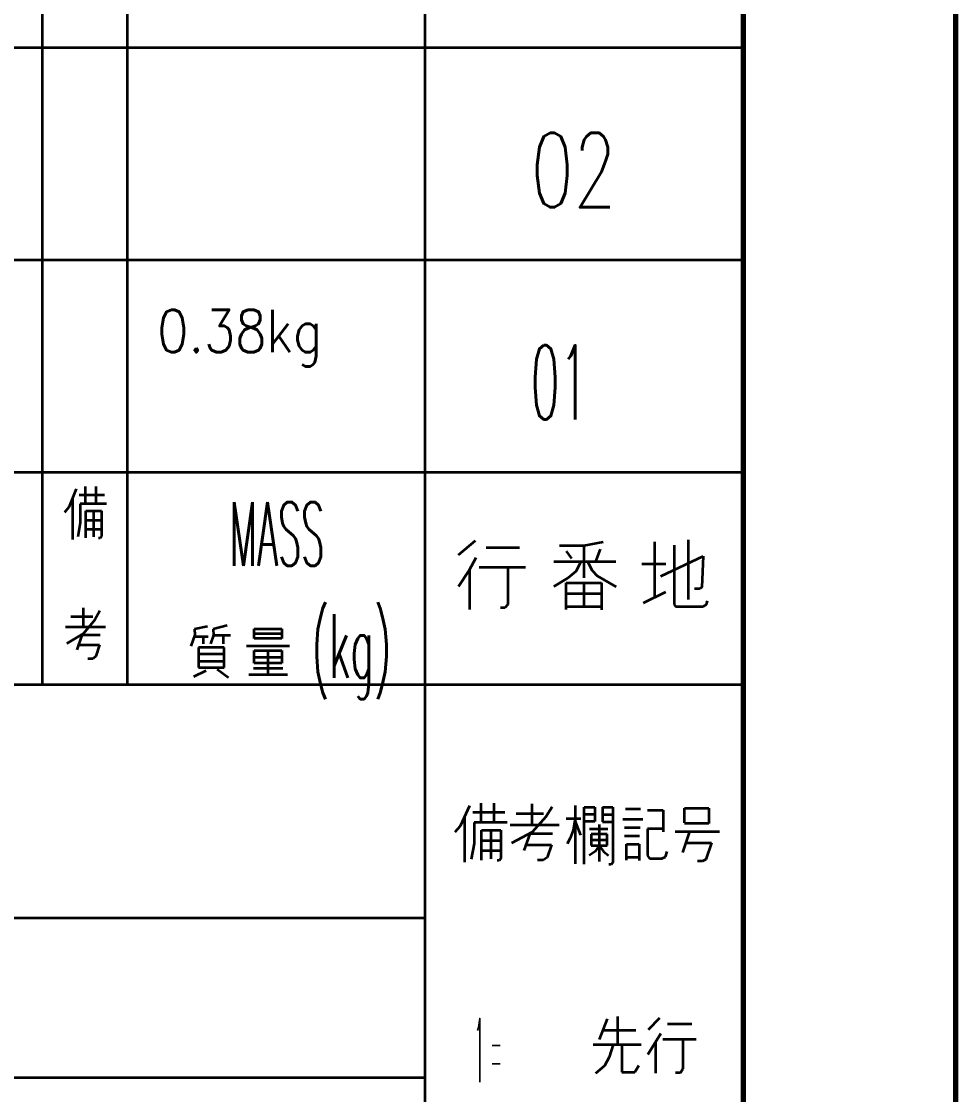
# Model space of a CAD drawing. Header units: millimetres. Extents: x 1333 to 104182, y -63725 to -5704.
# Drawn here: x 47495.2 to 47539.2, y -63580.5 to -63529.9 of the extents above; entities that cross this region are included whole.
import ezdxf
from ezdxf.enums import TextEntityAlignment as Align

# ---------------------------------------------------------------- set-up
doc = ezdxf.new("R2010")
doc.units = ezdxf.units.MM
doc.header["$LTSCALE"] = 0.5
doc.layers.add('11', color=3, linetype='Continuous')
doc.styles.get("Standard").update_dxf_attribs({"font": 'simplex.shx'})

msp = doc.modelspace()

# ---------------------------------------------------------------- linework, layer by layer
at = {"color": 7, "lineweight": 70}
for p, q in [((47539.214, -63131.16), (47539.214, -63725.16)), ((47529.214, -63141.16), (47529.214, -63715.16))]:
    msp.add_line(p, q, dxfattribs=at)
at = {"color": 7, "lineweight": 35, "ltscale": 0.25}
for p, q in [((47496.214, -63531.16), (47496.214, -63521.16)), ((47496.214, -63531.16), (47496.214, -63521.16)), ((47500.214, -63531.16), (47500.214, -63521.16)), ((47500.214, -63531.16), (47500.214, -63521.16)), ((47514.214, -63521.16), (47514.214, -63531.16)), ((47514.214, -63521.16), (47514.214, -63531.16)), ((47529.214, -63531.16), (47529.214, -63521.16)), ((47529.214, -63531.16), (47529.214, -63521.16)), ((47496.214, -63541.16), (47496.214, -63531.16)), ((47496.214, -63541.16), (47496.214, -63531.16)), ((47500.214, -63541.16), (47500.214, -63531.16)), ((47500.214, -63541.16), (47500.214, -63531.16)), ((47514.214, -63531.16), (47514.214, -63541.16)), ((47514.214, -63531.16), (47514.214, -63541.16)), ((47529.214, -63541.16), (47529.214, -63531.16)), ((47529.214, -63541.16), (47529.214, -63531.16)), ((47496.214, -63551.16), (47496.214, -63541.16)), ((47496.214, -63551.16), (47496.214, -63541.16)), ((47500.214, -63551.16), (47500.214, -63541.16)), ((47500.214, -63551.16), (47500.214, -63541.16)), ((47514.214, -63541.16), (47514.214, -63551.16)), ((47514.214, -63541.16), (47514.214, -63551.16)), ((47529.214, -63551.16), (47529.214, -63541.16)), ((47529.214, -63551.16), (47529.214, -63541.16)), ((47496.214, -63561.16), (47496.214, -63551.16)), ((47496.214, -63561.16), (47496.214, -63551.16)), ((47496.214, -63561.16), (47496.214, -63551.16)), ((47500.214, -63561.16), (47500.214, -63551.16)), ((47500.214, -63561.16), (47500.214, -63551.16)), ((47500.214, -63561.16), (47500.214, -63551.16)), ((47514.214, -63551.16), (47514.214, -63561.16)), ((47514.214, -63551.16), (47514.214, -63561.16)), ((47514.214, -63551.16), (47514.214, -63561.16)), ((47529.214, -63561.16), (47529.214, -63551.16)), ((47529.214, -63561.16), (47529.214, -63551.16)), ((47529.214, -63561.16), (47529.214, -63551.16))]:
    msp.add_line(p, q, dxfattribs=at)
at = {"color": 7, "lineweight": 35}
for p, q in [((47529.214, -63531.16), (47389.214, -63531.16)), ((47529.214, -63531.16), (47389.214, -63531.16)), ((47529.214, -63541.16), (47389.214, -63541.16)), ((47529.214, -63541.16), (47389.214, -63541.16)), ((47529.214, -63551.16), (47389.214, -63551.16)), ((47529.214, -63551.16), (47389.214, -63551.16)), ((47529.214, -63551.16), (47389.214, -63551.16)), ((47529.214, -63551.16), (47389.214, -63551.16)), ((47529.214, -63551.16), (47389.214, -63551.16)), ((47529.214, -63561.16), (47389.214, -63561.16)), ((47529.214, -63561.16), (47389.214, -63561.16)), ((47529.214, -63561.16), (47389.214, -63561.16)), ((47529.214, -63561.16), (47389.214, -63561.16)), ((47529.214, -63561.16), (47389.214, -63561.16)), ((47529.214, -63561.16), (47389.214, -63561.16)), ((47529.214, -63561.16), (47389.214, -63561.16)), ((47514.214, -63561.16), (47514.214, -63715.16)), ((47514.214, -63561.16), (47514.214, -63715.16)), ((47529.214, -63561.16), (47529.214, -63715.16)), ((47529.214, -63561.16), (47529.214, -63715.16)), ((47514.214, -63572.16), (47389.214, -63572.16)), ((47514.214, -63572.16), (47389.214, -63572.16)), ((47429.214, -63579.66), (47514.214, -63579.66)), ((47429.214, -63579.66), (47514.214, -63579.66))]:
    msp.add_line(p, q, dxfattribs=at)
at = {"color": 7, "lineweight": 35, "ltscale": 0.023412}
msp.add_line((47497.807, -63551.927), (47497.458, -63552.796), dxfattribs=at)
msp.add_line((47497.807, -63551.927), (47497.458, -63552.796), dxfattribs=at)
msp.add_line((47497.807, -63551.927), (47497.458, -63552.796), dxfattribs=at)
at = {"color": 7, "lineweight": 35, "ltscale": 0.020334}
for p, q in [((47498.247, -63552.639), (47498.247, -63551.825)), ((47498.247, -63552.639), (47498.247, -63551.825)), ((47498.247, -63552.639), (47498.247, -63551.825)), ((47498.731, -63551.825), (47498.731, -63552.639)), ((47498.731, -63551.825), (47498.731, -63552.639)), ((47498.731, -63551.825), (47498.731, -63552.639))]:
    msp.add_line(p, q, dxfattribs=at)
at = {"color": 7, "lineweight": 35, "ltscale": 0.048672}
msp.add_line((47497.628, -63552.374), (47497.628, -63554.321), dxfattribs=at)
msp.add_line((47497.628, -63552.374), (47497.628, -63554.321), dxfattribs=at)
msp.add_line((47497.628, -63552.374), (47497.628, -63554.321), dxfattribs=at)
at = {"color": 7, "lineweight": 35, "ltscale": 0.029871}
msp.add_line((47497.943, -63552.204), (47499.137, -63552.204), dxfattribs=at)
msp.add_line((47497.943, -63552.204), (47499.137, -63552.204), dxfattribs=at)
msp.add_line((47497.943, -63552.204), (47499.137, -63552.204), dxfattribs=at)
at = {"color": 7, "lineweight": 35, "ltscale": 0.008043}
msp.add_line((47497.458, -63552.796), (47497.255, -63553.045), dxfattribs=at)
msp.add_line((47497.458, -63552.796), (47497.255, -63553.045), dxfattribs=at)
msp.add_line((47497.458, -63552.796), (47497.255, -63553.045), dxfattribs=at)
at = {"color": 7, "lineweight": 35, "ltscale": 0.022183}
msp.add_line((47497.987, -63552.639), (47497.987, -63553.526), dxfattribs=at)
msp.add_line((47497.987, -63552.639), (47497.987, -63553.526), dxfattribs=at)
msp.add_line((47497.987, -63552.639), (47497.987, -63553.526), dxfattribs=at)
at = {"color": 7, "lineweight": 35, "ltscale": 0.030994}
msp.add_line((47499.227, -63552.639), (47497.987, -63552.639), dxfattribs=at)
msp.add_line((47499.227, -63552.639), (47497.987, -63552.639), dxfattribs=at)
msp.add_line((47499.227, -63552.639), (47497.987, -63552.639), dxfattribs=at)
at = {"color": 7, "lineweight": 35, "ltscale": 0.031656}
msp.add_line((47498.258, -63554.238), (47498.258, -63552.971), dxfattribs=at)
msp.add_line((47498.258, -63554.238), (47498.258, -63552.971), dxfattribs=at)
msp.add_line((47498.258, -63554.238), (47498.258, -63552.971), dxfattribs=at)
at = {"color": 7, "lineweight": 35, "ltscale": 0.018323}
for p, q in [((47498.258, -63552.971), (47498.991, -63552.971)), ((47498.258, -63552.971), (47498.991, -63552.971)), ((47498.258, -63552.971), (47498.991, -63552.971)), ((47498.258, -63553.404), (47498.991, -63553.404)), ((47498.258, -63553.404), (47498.991, -63553.404)), ((47498.258, -63553.404), (47498.991, -63553.404)), ((47498.258, -63553.824), (47498.991, -63553.824)), ((47498.258, -63553.824), (47498.991, -63553.824)), ((47498.258, -63553.824), (47498.991, -63553.824))]:
    msp.add_line(p, q, dxfattribs=at)
at = {"color": 7, "lineweight": 35, "ltscale": 0.030359}
msp.add_line((47498.617, -63552.971), (47498.617, -63554.186), dxfattribs=at)
msp.add_line((47498.617, -63552.971), (47498.617, -63554.186), dxfattribs=at)
msp.add_line((47498.617, -63552.971), (47498.617, -63554.186), dxfattribs=at)
at = {"color": 7, "lineweight": 35, "ltscale": 0.029807}
msp.add_line((47498.991, -63552.971), (47498.991, -63554.164), dxfattribs=at)
msp.add_line((47498.991, -63552.971), (47498.991, -63554.164), dxfattribs=at)
msp.add_line((47498.991, -63552.971), (47498.991, -63554.164), dxfattribs=at)
at = {"color": 7, "lineweight": 35, "ltscale": 0.016872}
msp.add_line((47497.987, -63553.526), (47497.875, -63554.191), dxfattribs=at)
msp.add_line((47497.987, -63553.526), (47497.875, -63554.191), dxfattribs=at)
msp.add_line((47497.987, -63553.526), (47497.875, -63554.191), dxfattribs=at)
at = {"color": 7, "lineweight": 35, "ltscale": 0.002075}
msp.add_line((47498.933, -63554.245), (47498.85, -63554.245), dxfattribs=at)
msp.add_line((47498.933, -63554.245), (47498.85, -63554.245), dxfattribs=at)
msp.add_line((47498.933, -63554.245), (47498.85, -63554.245), dxfattribs=at)
at = {"color": 7, "lineweight": 35, "ltscale": 0.002491}
msp.add_line((47498.991, -63554.164), (47498.933, -63554.245), dxfattribs=at)
msp.add_line((47498.991, -63554.164), (47498.933, -63554.245), dxfattribs=at)
msp.add_line((47498.991, -63554.164), (47498.933, -63554.245), dxfattribs=at)
at = {"color": 7, "lineweight": 35, "ltscale": 0.02639}
msp.add_line((47516.595, -63554.374), (47515.783, -63555.049), dxfattribs=at)
msp.add_line((47516.595, -63554.374), (47515.783, -63555.049), dxfattribs=at)
msp.add_line((47516.595, -63554.374), (47515.783, -63555.049), dxfattribs=at)
at = {"color": 7, "lineweight": 35, "ltscale": 0.023127}
msp.add_line((47522.622, -63554.438), (47521.714, -63554.617), dxfattribs=at)
msp.add_line((47522.622, -63554.438), (47521.714, -63554.617), dxfattribs=at)
msp.add_line((47522.622, -63554.438), (47521.714, -63554.617), dxfattribs=at)
at = {"color": 7, "lineweight": 35, "ltscale": 0.065408}
msp.add_line((47525.03, -63554.426), (47525.03, -63557.043), dxfattribs=at)
msp.add_line((47525.03, -63554.426), (47525.03, -63557.043), dxfattribs=at)
msp.add_line((47525.03, -63554.426), (47525.03, -63557.043), dxfattribs=at)
at = {"color": 7, "lineweight": 35, "ltscale": 0.070016}
msp.add_line((47526.621, -63554.337), (47526.621, -63557.138), dxfattribs=at)
msp.add_line((47526.621, -63554.337), (47526.621, -63557.138), dxfattribs=at)
msp.add_line((47526.621, -63554.337), (47526.621, -63557.138), dxfattribs=at)
at = {"color": 7, "lineweight": 35, "ltscale": 0.03916}
msp.add_line((47517.11, -63554.694), (47518.676, -63554.694), dxfattribs=at)
msp.add_line((47517.11, -63554.694), (47518.676, -63554.694), dxfattribs=at)
msp.add_line((47517.11, -63554.694), (47518.676, -63554.694), dxfattribs=at)
at = {"color": 7, "lineweight": 35, "ltscale": 0.028625}
for p, q in [((47521.714, -63554.617), (47520.569, -63554.617)), ((47521.714, -63554.617), (47520.569, -63554.617)), ((47521.714, -63554.617), (47520.569, -63554.617)), ((47526.457, -63566.979), (47527.602, -63566.979)), ((47526.457, -63566.979), (47527.602, -63566.979)), ((47527.602, -63567.692), (47526.457, -63567.692)), ((47527.602, -63567.692), (47526.457, -63567.692))]:
    msp.add_line(p, q, dxfattribs=at)
at = {"color": 7, "lineweight": 35, "ltscale": 0.010549}
msp.add_line((47520.883, -63554.866), (47521.127, -63555.211), dxfattribs=at)
msp.add_line((47520.883, -63554.866), (47521.127, -63555.211), dxfattribs=at)
msp.add_line((47520.883, -63554.866), (47521.127, -63555.211), dxfattribs=at)
at = {"color": 7, "lineweight": 35, "ltscale": 0.037607}
msp.add_line((47521.714, -63554.617), (47521.714, -63556.121), dxfattribs=at)
msp.add_line((47521.714, -63554.617), (47521.714, -63556.121), dxfattribs=at)
msp.add_line((47521.714, -63554.617), (47521.714, -63556.121), dxfattribs=at)
at = {"color": 7, "lineweight": 35, "ltscale": 0.015426}
msp.add_line((47522.473, -63554.771), (47522.254, -63555.348), dxfattribs=at)
msp.add_line((47522.473, -63554.771), (47522.254, -63555.348), dxfattribs=at)
msp.add_line((47522.473, -63554.771), (47522.254, -63555.348), dxfattribs=at)
at = {"color": 7, "lineweight": 35, "ltscale": 0.069867}
msp.add_line((47525.956, -63554.587), (47525.956, -63557.381), dxfattribs=at)
msp.add_line((47525.956, -63554.587), (47525.956, -63557.381), dxfattribs=at)
msp.add_line((47525.956, -63554.587), (47525.956, -63557.381), dxfattribs=at)
at = {"color": 7, "lineweight": 35, "ltscale": 0.017352}
msp.add_line((47516.618, -63555.181), (47516.291, -63555.794), dxfattribs=at)
msp.add_line((47516.618, -63555.181), (47516.291, -63555.794), dxfattribs=at)
msp.add_line((47516.618, -63555.181), (47516.291, -63555.794), dxfattribs=at)
at = {"color": 7, "lineweight": 35, "ltscale": 0.072974}
msp.add_line((47520.29, -63555.348), (47523.209, -63555.348), dxfattribs=at)
msp.add_line((47520.29, -63555.348), (47523.209, -63555.348), dxfattribs=at)
msp.add_line((47520.29, -63555.348), (47523.209, -63555.348), dxfattribs=at)
at = {"color": 7, "lineweight": 35, "ltscale": 0.012622}
msp.add_line((47521.571, -63555.348), (47521.346, -63555.8), dxfattribs=at)
msp.add_line((47521.571, -63555.348), (47521.346, -63555.8), dxfattribs=at)
msp.add_line((47521.571, -63555.348), (47521.346, -63555.8), dxfattribs=at)
at = {"color": 7, "lineweight": 35, "ltscale": 0.012158}
msp.add_line((47521.874, -63555.348), (47522.093, -63555.782), dxfattribs=at)
msp.add_line((47521.874, -63555.348), (47522.093, -63555.782), dxfattribs=at)
msp.add_line((47521.874, -63555.348), (47522.093, -63555.782), dxfattribs=at)
at = {"color": 7, "lineweight": 35, "ltscale": 0.02804}
msp.add_line((47524.443, -63555.455), (47525.565, -63555.455), dxfattribs=at)
msp.add_line((47524.443, -63555.455), (47525.565, -63555.455), dxfattribs=at)
msp.add_line((47524.443, -63555.455), (47525.565, -63555.455), dxfattribs=at)
at = {"color": 7, "lineweight": 35, "ltscale": 0.054833}
msp.add_line((47525.339, -63556.044), (47527.321, -63555.104), dxfattribs=at)
msp.add_line((47525.339, -63556.044), (47527.321, -63555.104), dxfattribs=at)
msp.add_line((47525.339, -63556.044), (47527.321, -63555.104), dxfattribs=at)
at = {"color": 7, "lineweight": 35, "ltscale": 0.036301}
msp.add_line((47527.321, -63555.104), (47527.261, -63556.555), dxfattribs=at)
msp.add_line((47527.321, -63555.104), (47527.261, -63556.555), dxfattribs=at)
msp.add_line((47527.321, -63555.104), (47527.261, -63556.555), dxfattribs=at)
at = {"color": 7, "lineweight": 35, "ltscale": 0.021878}
msp.add_line((47516.291, -63555.794), (47515.811, -63556.525), dxfattribs=at)
msp.add_line((47516.291, -63555.794), (47515.811, -63556.525), dxfattribs=at)
msp.add_line((47516.291, -63555.794), (47515.811, -63556.525), dxfattribs=at)
at = {"color": 7, "lineweight": 35, "ltscale": 0.046985}
msp.add_line((47516.323, -63555.734), (47516.323, -63557.613), dxfattribs=at)
msp.add_line((47516.323, -63555.734), (47516.323, -63557.613), dxfattribs=at)
msp.add_line((47516.323, -63555.734), (47516.323, -63557.613), dxfattribs=at)
at = {"color": 7, "lineweight": 35, "ltscale": 0.054578}
msp.add_line((47516.784, -63555.621), (47518.967, -63555.621), dxfattribs=at)
msp.add_line((47516.784, -63555.621), (47518.967, -63555.621), dxfattribs=at)
msp.add_line((47516.784, -63555.621), (47518.967, -63555.621), dxfattribs=at)
at = {"color": 7, "lineweight": 35, "ltscale": 0.044}
msp.add_line((47518.13, -63555.621), (47518.13, -63557.381), dxfattribs=at)
msp.add_line((47518.13, -63555.621), (47518.13, -63557.381), dxfattribs=at)
msp.add_line((47518.13, -63555.621), (47518.13, -63557.381), dxfattribs=at)
at = {"color": 7, "lineweight": 35, "ltscale": 0.012421}
msp.add_line((47521.346, -63555.8), (47520.972, -63556.127), dxfattribs=at)
msp.add_line((47521.346, -63555.8), (47520.972, -63556.127), dxfattribs=at)
msp.add_line((47521.346, -63555.8), (47520.972, -63556.127), dxfattribs=at)
at = {"color": 7, "lineweight": 35, "ltscale": 0.008514}
msp.add_line((47522.093, -63555.782), (47522.331, -63556.026), dxfattribs=at)
msp.add_line((47522.093, -63555.782), (47522.331, -63556.026), dxfattribs=at)
msp.add_line((47522.093, -63555.782), (47522.331, -63556.026), dxfattribs=at)
at = {"color": 7, "lineweight": 35, "ltscale": 0.025993}
msp.add_line((47522.331, -63556.026), (47523.233, -63556.543), dxfattribs=at)
msp.add_line((47522.331, -63556.026), (47523.233, -63556.543), dxfattribs=at)
msp.add_line((47522.331, -63556.026), (47523.233, -63556.543), dxfattribs=at)
at = {"color": 7, "lineweight": 35, "ltscale": 0.019623}
msp.add_line((47520.972, -63556.127), (47520.296, -63556.525), dxfattribs=at)
msp.add_line((47520.972, -63556.127), (47520.296, -63556.525), dxfattribs=at)
msp.add_line((47520.972, -63556.127), (47520.296, -63556.525), dxfattribs=at)
at = {"color": 7, "lineweight": 35, "ltscale": 0.031512}
msp.add_line((47520.883, -63557.619), (47520.883, -63556.359), dxfattribs=at)
msp.add_line((47520.883, -63557.619), (47520.883, -63556.359), dxfattribs=at)
msp.add_line((47520.883, -63557.619), (47520.883, -63556.359), dxfattribs=at)
at = {"color": 7, "lineweight": 35, "ltscale": 0.041235}
for p, q in [((47520.883, -63556.359), (47522.533, -63556.359)), ((47520.883, -63556.359), (47522.533, -63556.359)), ((47520.883, -63556.359), (47522.533, -63556.359)), ((47520.883, -63556.864), (47522.533, -63556.864)), ((47520.883, -63556.864), (47522.533, -63556.864)), ((47520.883, -63556.864), (47522.533, -63556.864)), ((47520.883, -63557.476), (47522.533, -63557.476)), ((47520.883, -63557.476), (47522.533, -63557.476)), ((47520.883, -63557.476), (47522.533, -63557.476))]:
    msp.add_line(p, q, dxfattribs=at)
at = {"color": 7, "lineweight": 35, "ltscale": 0.027945}
msp.add_line((47521.708, -63556.359), (47521.708, -63557.476), dxfattribs=at)
msp.add_line((47521.708, -63556.359), (47521.708, -63557.476), dxfattribs=at)
msp.add_line((47521.708, -63556.359), (47521.708, -63557.476), dxfattribs=at)
at = {"color": 7, "lineweight": 35, "ltscale": 0.031812}
msp.add_line((47522.533, -63556.359), (47522.533, -63557.631), dxfattribs=at)
msp.add_line((47522.533, -63556.359), (47522.533, -63557.631), dxfattribs=at)
msp.add_line((47522.533, -63556.359), (47522.533, -63557.631), dxfattribs=at)
at = {"color": 7, "lineweight": 35, "ltscale": 0.029468}
msp.add_line((47524.514, -63557.292), (47525.576, -63556.781), dxfattribs=at)
msp.add_line((47524.514, -63557.292), (47525.576, -63556.781), dxfattribs=at)
msp.add_line((47524.514, -63557.292), (47525.576, -63556.781), dxfattribs=at)
at = {"color": 7, "lineweight": 35, "ltscale": 0.006091}
msp.add_line((47527.167, -63556.644), (47526.923, -63556.644), dxfattribs=at)
msp.add_line((47527.167, -63556.644), (47526.923, -63556.644), dxfattribs=at)
msp.add_line((47527.167, -63556.644), (47526.923, -63556.644), dxfattribs=at)
at = {"color": 7, "lineweight": 35, "ltscale": 0.003253}
msp.add_line((47527.261, -63556.555), (47527.167, -63556.644), dxfattribs=at)
msp.add_line((47527.261, -63556.555), (47527.167, -63556.644), dxfattribs=at)
msp.add_line((47527.261, -63556.555), (47527.167, -63556.644), dxfattribs=at)
at = {"color": 7, "lineweight": 35, "ltscale": 0.022314}
msp.add_line((47498.134, -63557.536), (47498.134, -63558.428), dxfattribs=at)
msp.add_line((47498.134, -63557.536), (47498.134, -63558.428), dxfattribs=at)
msp.add_line((47498.134, -63557.536), (47498.134, -63558.428), dxfattribs=at)
at = {"color": 7, "lineweight": 35, "ltscale": 0.005042}
msp.add_line((47517.982, -63557.53), (47517.78, -63557.53), dxfattribs=at)
msp.add_line((47517.982, -63557.53), (47517.78, -63557.53), dxfattribs=at)
msp.add_line((47517.982, -63557.53), (47517.78, -63557.53), dxfattribs=at)
at = {"color": 7, "lineweight": 35, "ltscale": 0.005248}
msp.add_line((47518.13, -63557.381), (47517.982, -63557.53), dxfattribs=at)
msp.add_line((47518.13, -63557.381), (47517.982, -63557.53), dxfattribs=at)
msp.add_line((47518.13, -63557.381), (47517.982, -63557.53), dxfattribs=at)
at = {"color": 7, "lineweight": 35, "ltscale": 0.002838}
msp.add_line((47525.956, -63557.381), (47526.033, -63557.465), dxfattribs=at)
msp.add_line((47525.956, -63557.381), (47526.033, -63557.465), dxfattribs=at)
msp.add_line((47525.956, -63557.381), (47526.033, -63557.465), dxfattribs=at)
at = {"color": 7, "lineweight": 35, "ltscale": 0.03219}
msp.add_line((47526.033, -63557.465), (47527.321, -63557.465), dxfattribs=at)
msp.add_line((47526.033, -63557.465), (47527.321, -63557.465), dxfattribs=at)
msp.add_line((47526.033, -63557.465), (47527.321, -63557.465), dxfattribs=at)
at = {"color": 7, "lineweight": 35, "ltscale": 0.004571}
msp.add_line((47527.321, -63557.465), (47527.479, -63557.373), dxfattribs=at)
msp.add_line((47527.321, -63557.465), (47527.479, -63557.373), dxfattribs=at)
msp.add_line((47527.321, -63557.465), (47527.479, -63557.373), dxfattribs=at)
at = {"color": 7, "lineweight": 35, "ltscale": 0.004498}
msp.add_line((47527.479, -63557.373), (47527.526, -63557.199), dxfattribs=at)
msp.add_line((47527.479, -63557.373), (47527.526, -63557.199), dxfattribs=at)
msp.add_line((47527.479, -63557.373), (47527.526, -63557.199), dxfattribs=at)
at = {"color": 7, "lineweight": 35, "ltscale": 0.026062}
for p, q in [((47497.541, -63557.95), (47498.584, -63557.95)), ((47497.541, -63557.95), (47498.584, -63557.95)), ((47497.541, -63557.95), (47498.584, -63557.95)), ((47522.81, -63576.902), (47522.425, -63577.871)), ((47522.81, -63576.902), (47522.425, -63577.871))]:
    msp.add_line(p, q, dxfattribs=at)
at = {"color": 7, "lineweight": 35, "ltscale": 0.012194}
msp.add_line((47498.914, -63557.671), (47498.671, -63558.094), dxfattribs=at)
msp.add_line((47498.914, -63557.671), (47498.671, -63558.094), dxfattribs=at)
msp.add_line((47498.914, -63557.671), (47498.671, -63558.094), dxfattribs=at)
at = {"color": 7, "lineweight": 35, "ltscale": 0.047083}
msp.add_line((47497.304, -63558.428), (47499.187, -63558.428), dxfattribs=at)
msp.add_line((47497.304, -63558.428), (47499.187, -63558.428), dxfattribs=at)
msp.add_line((47497.304, -63558.428), (47499.187, -63558.428), dxfattribs=at)
at = {"color": 7, "lineweight": 35, "ltscale": 0.020937}
msp.add_line((47498.671, -63558.094), (47498.145, -63558.745), dxfattribs=at)
msp.add_line((47498.671, -63558.094), (47498.145, -63558.745), dxfattribs=at)
msp.add_line((47498.671, -63558.094), (47498.145, -63558.745), dxfattribs=at)
at = {"color": 7, "lineweight": 35, "ltscale": 0.015447}
msp.add_line((47503.983, -63558.412), (47503.378, -63558.536), dxfattribs=at)
msp.add_line((47503.983, -63558.412), (47503.378, -63558.536), dxfattribs=at)
msp.add_line((47503.983, -63558.412), (47503.378, -63558.536), dxfattribs=at)
at = {"color": 7, "lineweight": 35, "ltscale": 0.006639}
msp.add_line((47503.378, -63558.536), (47503.382, -63558.801), dxfattribs=at)
msp.add_line((47503.378, -63558.536), (47503.382, -63558.801), dxfattribs=at)
msp.add_line((47503.378, -63558.536), (47503.382, -63558.801), dxfattribs=at)
at = {"color": 7, "lineweight": 35, "ltscale": 0.016794}
msp.add_line((47504.906, -63558.36), (47504.257, -63558.536), dxfattribs=at)
msp.add_line((47504.906, -63558.36), (47504.257, -63558.536), dxfattribs=at)
msp.add_line((47504.906, -63558.36), (47504.257, -63558.536), dxfattribs=at)
at = {"color": 7, "lineweight": 35, "ltscale": 0.007231}
msp.add_line((47504.257, -63558.536), (47504.262, -63558.825), dxfattribs=at)
msp.add_line((47504.257, -63558.536), (47504.262, -63558.825), dxfattribs=at)
msp.add_line((47504.257, -63558.536), (47504.262, -63558.825), dxfattribs=at)
at = {"color": 7, "lineweight": 35, "ltscale": 0.011401}
for p, q in [((47506.175, -63558.977), (47506.175, -63558.521)), ((47506.175, -63558.977), (47506.175, -63558.521)), ((47506.175, -63558.977), (47506.175, -63558.521)), ((47507.481, -63558.521), (47507.481, -63558.977)), ((47507.481, -63558.521), (47507.481, -63558.977)), ((47507.481, -63558.521), (47507.481, -63558.977))]:
    msp.add_line(p, q, dxfattribs=at)
at = {"color": 7, "lineweight": 35, "ltscale": 0.032544}
msp.add_line((47506.179, -63558.521), (47507.481, -63558.521), dxfattribs=at)
msp.add_line((47506.179, -63558.521), (47507.481, -63558.521), dxfattribs=at)
msp.add_line((47506.179, -63558.521), (47507.481, -63558.521), dxfattribs=at)
at = {"color": 7, "lineweight": 35, "ltscale": 0.02284}
msp.add_line((47498.145, -63558.745), (47497.361, -63559.215), dxfattribs=at)
msp.add_line((47498.145, -63558.745), (47497.361, -63559.215), dxfattribs=at)
msp.add_line((47498.145, -63558.745), (47497.361, -63559.215), dxfattribs=at)
at = {"color": 7, "lineweight": 35, "ltscale": 0.018387}
msp.add_line((47498.059, -63558.817), (47497.831, -63559.517), dxfattribs=at)
msp.add_line((47498.059, -63558.817), (47497.831, -63559.517), dxfattribs=at)
msp.add_line((47498.059, -63558.817), (47497.831, -63559.517), dxfattribs=at)
at = {"color": 7, "lineweight": 35, "ltscale": 0.021741}
msp.add_line((47498.929, -63558.817), (47498.059, -63558.817), dxfattribs=at)
msp.add_line((47498.929, -63558.817), (47498.059, -63558.817), dxfattribs=at)
msp.add_line((47498.929, -63558.817), (47498.059, -63558.817), dxfattribs=at)
at = {"color": 7, "lineweight": 35, "ltscale": 0.01413}
msp.add_line((47503.382, -63558.801), (47503.203, -63559.337), dxfattribs=at)
msp.add_line((47503.382, -63558.801), (47503.203, -63559.337), dxfattribs=at)
msp.add_line((47503.382, -63558.801), (47503.203, -63559.337), dxfattribs=at)
at = {"color": 7, "lineweight": 35, "ltscale": 0.016614}
msp.add_line((47503.357, -63558.878), (47504.021, -63558.878), dxfattribs=at)
msp.add_line((47503.357, -63558.878), (47504.021, -63558.878), dxfattribs=at)
msp.add_line((47503.357, -63558.878), (47504.021, -63558.878), dxfattribs=at)
at = {"color": 7, "lineweight": 35, "ltscale": 0.008987}
msp.add_line((47503.785, -63558.878), (47503.785, -63559.237), dxfattribs=at)
msp.add_line((47503.785, -63558.878), (47503.785, -63559.237), dxfattribs=at)
msp.add_line((47503.785, -63558.878), (47503.785, -63559.237), dxfattribs=at)
at = {"color": 7, "lineweight": 35, "ltscale": 0.010905}
msp.add_line((47504.262, -63558.825), (47504.121, -63559.237), dxfattribs=at)
msp.add_line((47504.262, -63558.825), (47504.121, -63559.237), dxfattribs=at)
msp.add_line((47504.262, -63558.825), (47504.121, -63559.237), dxfattribs=at)
at = {"color": 7, "lineweight": 35, "ltscale": 0.020239}
msp.add_line((47504.262, -63558.825), (47505.072, -63558.825), dxfattribs=at)
msp.add_line((47504.262, -63558.825), (47505.072, -63558.825), dxfattribs=at)
msp.add_line((47504.262, -63558.825), (47505.072, -63558.825), dxfattribs=at)
at = {"color": 7, "lineweight": 35, "ltscale": 0.010315}
msp.add_line((47504.721, -63558.825), (47504.721, -63559.237), dxfattribs=at)
msp.add_line((47504.721, -63558.825), (47504.721, -63559.237), dxfattribs=at)
msp.add_line((47504.721, -63558.825), (47504.721, -63559.237), dxfattribs=at)
at = {"color": 7, "lineweight": 35, "ltscale": 0.032642}
for p, q in [((47506.175, -63558.743), (47507.481, -63558.743)), ((47506.175, -63558.743), (47507.481, -63558.743)), ((47506.175, -63558.743), (47507.481, -63558.743)), ((47507.481, -63558.977), (47506.175, -63558.977)), ((47507.481, -63558.977), (47506.175, -63558.977)), ((47507.481, -63558.977), (47506.175, -63558.977)), ((47506.183, -63559.552), (47507.488, -63559.552)), ((47506.183, -63559.552), (47507.488, -63559.552)), ((47506.183, -63559.552), (47507.488, -63559.552)), ((47506.183, -63559.858), (47507.488, -63559.858)), ((47506.183, -63559.858), (47507.488, -63559.858)), ((47506.183, -63559.858), (47507.488, -63559.858)), ((47507.488, -63560.147), (47506.183, -63560.147)), ((47507.488, -63560.147), (47506.183, -63560.147)), ((47507.488, -63560.147), (47506.183, -63560.147))]:
    msp.add_line(p, q, dxfattribs=at)
at = {"color": 7, "lineweight": 35, "ltscale": 0.024756}
msp.add_line((47497.908, -63559.281), (47498.898, -63559.281), dxfattribs=at)
msp.add_line((47497.908, -63559.281), (47498.898, -63559.281), dxfattribs=at)
msp.add_line((47497.908, -63559.281), (47498.898, -63559.281), dxfattribs=at)
at = {"color": 7, "lineweight": 35, "ltscale": 0.014078}
msp.add_line((47498.898, -63559.281), (47498.723, -63559.816), dxfattribs=at)
msp.add_line((47498.898, -63559.281), (47498.723, -63559.816), dxfattribs=at)
msp.add_line((47498.898, -63559.281), (47498.723, -63559.816), dxfattribs=at)
at = {"color": 7, "lineweight": 35, "ltscale": 0.030408}
for p, q in [((47504.774, -63559.399), (47503.557, -63559.399)), ((47504.774, -63559.399), (47503.557, -63559.399)), ((47504.774, -63559.399), (47503.557, -63559.399)), ((47503.557, -63559.697), (47504.774, -63559.697)), ((47503.557, -63559.697), (47504.774, -63559.697)), ((47503.557, -63559.697), (47504.774, -63559.697)), ((47503.557, -63560.053), (47504.774, -63560.053)), ((47503.557, -63560.053), (47504.774, -63560.053)), ((47503.557, -63560.053), (47504.774, -63560.053)), ((47503.557, -63560.342), (47504.774, -63560.342)), ((47503.557, -63560.342), (47504.774, -63560.342)), ((47503.557, -63560.342), (47504.774, -63560.342))]:
    msp.add_line(p, q, dxfattribs=at)
at = {"color": 7, "lineweight": 35, "ltscale": 0.023593}
for p, q in [((47503.557, -63559.399), (47503.557, -63560.342)), ((47503.557, -63559.399), (47503.557, -63560.342)), ((47503.557, -63559.399), (47503.557, -63560.342)), ((47504.774, -63560.342), (47504.774, -63559.399)), ((47504.774, -63560.342), (47504.774, -63559.399)), ((47504.774, -63560.342), (47504.774, -63559.399))]:
    msp.add_line(p, q, dxfattribs=at)
at = {"color": 7, "lineweight": 35, "ltscale": 0.050842}
msp.add_line((47505.819, -63559.33), (47507.853, -63559.33), dxfattribs=at)
msp.add_line((47505.819, -63559.33), (47507.853, -63559.33), dxfattribs=at)
msp.add_line((47505.819, -63559.33), (47507.853, -63559.33), dxfattribs=at)
at = {"color": 7, "lineweight": 35, "ltscale": 0.014771}
msp.add_line((47506.183, -63560.143), (47506.183, -63559.552), dxfattribs=at)
msp.add_line((47506.183, -63560.143), (47506.183, -63559.552), dxfattribs=at)
msp.add_line((47506.183, -63560.143), (47506.183, -63559.552), dxfattribs=at)
at = {"color": 7, "lineweight": 35, "ltscale": 0.028152}
msp.add_line((47506.828, -63559.552), (47506.828, -63560.678), dxfattribs=at)
msp.add_line((47506.828, -63559.552), (47506.828, -63560.678), dxfattribs=at)
msp.add_line((47506.828, -63559.552), (47506.828, -63560.678), dxfattribs=at)
at = {"color": 7, "lineweight": 35, "ltscale": 0.014868}
msp.add_line((47507.488, -63559.552), (47507.488, -63560.147), dxfattribs=at)
msp.add_line((47507.488, -63559.552), (47507.488, -63560.147), dxfattribs=at)
msp.add_line((47507.488, -63559.552), (47507.488, -63560.147), dxfattribs=at)
at = {"color": 7, "lineweight": 35, "ltscale": 0.005554}
msp.add_line((47498.578, -63559.934), (47498.356, -63559.934), dxfattribs=at)
msp.add_line((47498.578, -63559.934), (47498.356, -63559.934), dxfattribs=at)
msp.add_line((47498.578, -63559.934), (47498.356, -63559.934), dxfattribs=at)
at = {"color": 7, "lineweight": 35, "ltscale": 0.004671}
msp.add_line((47498.723, -63559.816), (47498.578, -63559.934), dxfattribs=at)
msp.add_line((47498.723, -63559.816), (47498.578, -63559.934), dxfattribs=at)
msp.add_line((47498.723, -63559.816), (47498.578, -63559.934), dxfattribs=at)
at = {"color": 7, "lineweight": 35, "ltscale": 0.016035}
msp.add_line((47503.903, -63560.504), (47503.326, -63560.783), dxfattribs=at)
msp.add_line((47503.903, -63560.504), (47503.326, -63560.783), dxfattribs=at)
msp.add_line((47503.903, -63560.504), (47503.326, -63560.783), dxfattribs=at)
at = {"color": 7, "lineweight": 35, "ltscale": 0.01644}
msp.add_line((47504.442, -63560.423), (47504.972, -63560.812), dxfattribs=at)
msp.add_line((47504.442, -63560.423), (47504.972, -63560.812), dxfattribs=at)
msp.add_line((47504.442, -63560.423), (47504.972, -63560.812), dxfattribs=at)
at = {"color": 7, "lineweight": 35, "ltscale": 0.034326}
msp.add_line((47506.155, -63560.381), (47507.528, -63560.381), dxfattribs=at)
msp.add_line((47506.155, -63560.381), (47507.528, -63560.381), dxfattribs=at)
msp.add_line((47506.155, -63560.381), (47507.528, -63560.381), dxfattribs=at)
at = {"color": 7, "lineweight": 35, "ltscale": 0.045605}
msp.add_line((47505.929, -63560.678), (47507.754, -63560.678), dxfattribs=at)
msp.add_line((47505.929, -63560.678), (47507.754, -63560.678), dxfattribs=at)
msp.add_line((47505.929, -63560.678), (47507.754, -63560.678), dxfattribs=at)
at = {"color": 7, "lineweight": 35, "ltscale": 0.026489}
msp.add_line((47516.319, -63566.855), (47515.882, -63567.82), dxfattribs=at)
msp.add_line((47516.319, -63566.855), (47515.882, -63567.82), dxfattribs=at)
at = {"color": 7, "lineweight": 35, "ltscale": 0.022592}
for p, q in [((47516.869, -63567.645), (47516.869, -63566.742)), ((47516.869, -63567.645), (47516.869, -63566.742)), ((47517.474, -63566.742), (47517.474, -63567.645)), ((47517.474, -63566.742), (47517.474, -63567.645))]:
    msp.add_line(p, q, dxfattribs=at)
at = {"color": 7, "lineweight": 35, "ltscale": 0.024792}
msp.add_line((47519.255, -63566.762), (47519.255, -63567.753), dxfattribs=at)
msp.add_line((47519.255, -63566.762), (47519.255, -63567.753), dxfattribs=at)
at = {"color": 7, "lineweight": 35, "ltscale": 0.013913}
msp.add_line((47520.212, -63566.912), (47519.914, -63567.382), dxfattribs=at)
msp.add_line((47520.212, -63566.912), (47519.914, -63567.382), dxfattribs=at)
at = {"color": 7, "lineweight": 35, "ltscale": 0.068463}
msp.add_line((47521.304, -63566.852), (47521.304, -63569.59), dxfattribs=at)
msp.add_line((47521.304, -63566.852), (47521.304, -63569.59), dxfattribs=at)
at = {"color": 7, "lineweight": 35, "ltscale": 0.012268}
for p, q in [((47521.731, -63566.923), (47522.222, -63566.923)), ((47521.731, -63566.923), (47522.222, -63566.923)), ((47521.731, -63567.26), (47522.222, -63567.26)), ((47521.731, -63567.26), (47522.222, -63567.26)), ((47522.222, -63567.603), (47521.731, -63567.603)), ((47522.222, -63567.603), (47521.731, -63567.603))]:
    msp.add_line(p, q, dxfattribs=at)
at = {"color": 7, "lineweight": 35, "ltscale": 0.067004}
msp.add_line((47521.731, -63569.603), (47521.731, -63566.923), dxfattribs=at)
msp.add_line((47521.731, -63569.603), (47521.731, -63566.923), dxfattribs=at)
at = {"color": 7, "lineweight": 35, "ltscale": 0.016992}
msp.add_line((47522.222, -63566.923), (47522.222, -63567.603), dxfattribs=at)
msp.add_line((47522.222, -63566.923), (47522.222, -63567.603), dxfattribs=at)
at = {"color": 7, "lineweight": 35, "ltscale": 0.016995}
msp.add_line((47522.59, -63566.929), (47522.59, -63567.609), dxfattribs=at)
msp.add_line((47522.59, -63566.929), (47522.59, -63567.609), dxfattribs=at)
at = {"color": 7, "lineweight": 35, "ltscale": 0.012109}
for p, q in [((47522.59, -63566.929), (47523.074, -63566.929)), ((47522.59, -63566.929), (47523.074, -63566.929)), ((47522.59, -63567.273), (47523.074, -63567.273)), ((47522.59, -63567.273), (47523.074, -63567.273)), ((47522.59, -63567.609), (47523.074, -63567.609)), ((47522.59, -63567.609), (47523.074, -63567.609))]:
    msp.add_line(p, q, dxfattribs=at)
at = {"color": 7, "lineweight": 35, "ltscale": 0.065225}
msp.add_line((47523.074, -63566.929), (47523.074, -63569.538), dxfattribs=at)
msp.add_line((47523.074, -63566.929), (47523.074, -63569.538), dxfattribs=at)
at = {"color": 7, "lineweight": 35, "ltscale": 0.017529}
msp.add_line((47523.675, -63567.01), (47524.377, -63567.01), dxfattribs=at)
msp.add_line((47523.675, -63567.01), (47524.377, -63567.01), dxfattribs=at)
at = {"color": 7, "lineweight": 35, "ltscale": 0.018738}
msp.add_line((47524.699, -63567.068), (47525.449, -63567.068), dxfattribs=at)
msp.add_line((47524.699, -63567.068), (47525.449, -63567.068), dxfattribs=at)
at = {"color": 7, "lineweight": 35, "ltscale": 0.025366}
msp.add_line((47525.449, -63567.068), (47525.449, -63568.082), dxfattribs=at)
msp.add_line((47525.449, -63567.068), (47525.449, -63568.082), dxfattribs=at)
at = {"color": 7, "lineweight": 35, "ltscale": 0.017297}
msp.add_line((47526.457, -63567.67), (47526.457, -63566.979), dxfattribs=at)
msp.add_line((47526.457, -63567.67), (47526.457, -63566.979), dxfattribs=at)
at = {"color": 7, "lineweight": 35, "ltscale": 0.017828}
msp.add_line((47527.602, -63566.979), (47527.602, -63567.692), dxfattribs=at)
msp.add_line((47527.602, -63566.979), (47527.602, -63567.692), dxfattribs=at)
at = {"color": 7, "lineweight": 35, "ltscale": 0.05408}
msp.add_line((47516.094, -63567.351), (47516.094, -63569.515), dxfattribs=at)
msp.add_line((47516.094, -63567.351), (47516.094, -63569.515), dxfattribs=at)
at = {"color": 7, "lineweight": 35, "ltscale": 0.037341}
msp.add_line((47516.488, -63567.163), (47517.982, -63567.163), dxfattribs=at)
msp.add_line((47516.488, -63567.163), (47517.982, -63567.163), dxfattribs=at)
at = {"color": 7, "lineweight": 35, "ltscale": 0.038745}
msp.add_line((47518.094, -63567.645), (47516.545, -63567.645), dxfattribs=at)
msp.add_line((47518.094, -63567.645), (47516.545, -63567.645), dxfattribs=at)
at = {"color": 7, "lineweight": 35, "ltscale": 0.024649}
msp.add_line((47516.545, -63567.645), (47516.545, -63568.631), dxfattribs=at)
msp.add_line((47516.545, -63567.645), (47516.545, -63568.631), dxfattribs=at)
at = {"color": 7, "lineweight": 35, "ltscale": 0.03197}
msp.add_line((47518.527, -63567.222), (47519.806, -63567.222), dxfattribs=at)
msp.add_line((47518.527, -63567.222), (47519.806, -63567.222), dxfattribs=at)
at = {"color": 7, "lineweight": 35, "ltscale": 0.024245}
msp.add_line((47519.914, -63567.382), (47519.268, -63568.106), dxfattribs=at)
msp.add_line((47519.914, -63567.382), (47519.268, -63568.106), dxfattribs=at)
at = {"color": 7, "lineweight": 35, "ltscale": 0.017285}
msp.add_line((47520.878, -63567.46), (47521.569, -63567.46), dxfattribs=at)
msp.add_line((47520.878, -63567.46), (47521.569, -63567.46), dxfattribs=at)
at = {"color": 7, "lineweight": 35, "ltscale": 0.013968}
msp.add_line((47521.304, -63567.46), (47521.208, -63568.011), dxfattribs=at)
msp.add_line((47521.304, -63567.46), (47521.208, -63568.011), dxfattribs=at)
at = {"color": 7, "lineweight": 35, "ltscale": 0.018589}
msp.add_line((47521.288, -63567.557), (47521.556, -63568.25), dxfattribs=at)
msp.add_line((47521.288, -63567.557), (47521.556, -63568.25), dxfattribs=at)
at = {"color": 7, "lineweight": 35, "ltscale": 0.023584}
msp.add_line((47523.547, -63567.488), (47524.49, -63567.488), dxfattribs=at)
msp.add_line((47523.547, -63567.488), (47524.49, -63567.488), dxfattribs=at)
at = {"color": 7, "lineweight": 35, "ltscale": 0.009398}
msp.add_line((47515.882, -63567.82), (47515.629, -63568.097), dxfattribs=at)
msp.add_line((47515.882, -63567.82), (47515.629, -63568.097), dxfattribs=at)
at = {"color": 7, "lineweight": 35, "ltscale": 0.022888}
for p, q in [((47516.883, -63568.015), (47517.798, -63568.015)), ((47516.883, -63568.015), (47517.798, -63568.015)), ((47516.883, -63568.496), (47517.798, -63568.496)), ((47516.883, -63568.496), (47517.798, -63568.496)), ((47516.883, -63568.963), (47517.798, -63568.963)), ((47516.883, -63568.963), (47517.798, -63568.963))]:
    msp.add_line(p, q, dxfattribs=at)
at = {"color": 7, "lineweight": 35, "ltscale": 0.035175}
msp.add_line((47516.883, -63569.422), (47516.883, -63568.015), dxfattribs=at)
msp.add_line((47516.883, -63569.422), (47516.883, -63568.015), dxfattribs=at)
at = {"color": 7, "lineweight": 35, "ltscale": 0.033734}
msp.add_line((47517.331, -63568.015), (47517.331, -63569.365), dxfattribs=at)
msp.add_line((47517.331, -63568.015), (47517.331, -63569.365), dxfattribs=at)
at = {"color": 7, "lineweight": 35, "ltscale": 0.033121}
msp.add_line((47517.798, -63568.015), (47517.798, -63569.34), dxfattribs=at)
msp.add_line((47517.798, -63568.015), (47517.798, -63569.34), dxfattribs=at)
at = {"color": 7, "lineweight": 35, "ltscale": 0.057776}
msp.add_line((47518.236, -63567.753), (47520.547, -63567.753), dxfattribs=at)
msp.add_line((47518.236, -63567.753), (47520.547, -63567.753), dxfattribs=at)
at = {"color": 7, "lineweight": 35, "ltscale": 0.027368}
msp.add_line((47519.268, -63568.106), (47518.306, -63568.628), dxfattribs=at)
msp.add_line((47519.268, -63568.106), (47518.306, -63568.628), dxfattribs=at)
at = {"color": 7, "lineweight": 35, "ltscale": 0.010094}
msp.add_line((47521.208, -63568.011), (47521.059, -63568.386), dxfattribs=at)
msp.add_line((47521.208, -63568.011), (47521.059, -63568.386), dxfattribs=at)
at = {"color": 7, "lineweight": 35, "ltscale": 0.021643}
msp.add_line((47521.976, -63567.939), (47522.842, -63567.939), dxfattribs=at)
msp.add_line((47521.976, -63567.939), (47522.842, -63567.939), dxfattribs=at)
at = {"color": 7, "lineweight": 35, "ltscale": 0.043378}
msp.add_line((47522.428, -63567.745), (47522.428, -63569.48), dxfattribs=at)
msp.add_line((47522.428, -63567.745), (47522.428, -63569.48), dxfattribs=at)
at = {"color": 7, "lineweight": 35, "ltscale": 0.018542}
for p, q in [((47523.627, -63567.876), (47524.369, -63567.876)), ((47523.627, -63567.876), (47524.369, -63567.876)), ((47525.449, -63567.94), (47524.707, -63567.94)), ((47525.449, -63567.94), (47524.707, -63567.94))]:
    msp.add_line(p, q, dxfattribs=at)
at = {"color": 7, "lineweight": 35, "ltscale": 0.031509}
msp.add_line((47524.707, -63567.94), (47524.707, -63569.201), dxfattribs=at)
msp.add_line((47524.707, -63567.94), (47524.707, -63569.201), dxfattribs=at)
at = {"color": 7, "lineweight": 35, "ltscale": 0.052173}
msp.add_line((47526.008, -63568.066), (47528.095, -63568.066), dxfattribs=at)
msp.add_line((47526.008, -63568.066), (47528.095, -63568.066), dxfattribs=at)
at = {"color": 7, "lineweight": 35, "ltscale": 0.026109}
msp.add_line((47526.686, -63568.066), (47526.355, -63569.056), dxfattribs=at)
msp.add_line((47526.686, -63568.066), (47526.355, -63569.056), dxfattribs=at)
at = {"color": 7, "lineweight": 35, "ltscale": 0.018816}
msp.add_line((47516.545, -63568.631), (47516.404, -63569.371), dxfattribs=at)
msp.add_line((47516.545, -63568.631), (47516.404, -63569.371), dxfattribs=at)
at = {"color": 7, "lineweight": 35, "ltscale": 0.020655}
msp.add_line((47519.164, -63568.186), (47518.882, -63568.963), dxfattribs=at)
msp.add_line((47519.164, -63568.186), (47518.882, -63568.963), dxfattribs=at)
at = {"color": 7, "lineweight": 35, "ltscale": 0.026672}
msp.add_line((47520.231, -63568.186), (47519.164, -63568.186), dxfattribs=at)
msp.add_line((47520.231, -63568.186), (47519.164, -63568.186), dxfattribs=at)
at = {"color": 7, "lineweight": 35, "ltscale": 0.007452}
msp.add_line((47521.059, -63568.386), (47520.923, -63568.651), dxfattribs=at)
msp.add_line((47521.059, -63568.386), (47520.923, -63568.651), dxfattribs=at)
at = {"color": 7, "lineweight": 35, "ltscale": 0.013272}
for p, q in [((47522.06, -63568.198), (47522.06, -63568.729)), ((47522.06, -63568.198), (47522.06, -63568.729)), ((47522.803, -63568.729), (47522.803, -63568.198)), ((47522.803, -63568.729), (47522.803, -63568.198))]:
    msp.add_line(p, q, dxfattribs=at)
at = {"color": 7, "lineweight": 35, "ltscale": 0.018579}
for p, q in [((47522.803, -63568.198), (47522.06, -63568.198)), ((47522.803, -63568.198), (47522.06, -63568.198)), ((47522.06, -63568.47), (47522.803, -63568.47)), ((47522.06, -63568.47), (47522.803, -63568.47)), ((47522.06, -63568.729), (47522.803, -63568.729)), ((47522.06, -63568.729), (47522.803, -63568.729))]:
    msp.add_line(p, q, dxfattribs=at)
at = {"color": 7, "lineweight": 35, "ltscale": 0.017737}
msp.add_line((47523.627, -63568.276), (47524.337, -63568.276), dxfattribs=at)
msp.add_line((47523.627, -63568.276), (47524.337, -63568.276), dxfattribs=at)
at = {"color": 7, "lineweight": 35, "ltscale": 0.030469}
msp.add_line((47526.506, -63568.602), (47527.725, -63568.602), dxfattribs=at)
msp.add_line((47526.506, -63568.602), (47527.725, -63568.602), dxfattribs=at)
at = {"color": 7, "lineweight": 35, "ltscale": 0.020978}
msp.add_line((47527.725, -63568.602), (47527.459, -63569.397), dxfattribs=at)
msp.add_line((47527.725, -63568.602), (47527.459, -63569.397), dxfattribs=at)
at = {"color": 7, "lineweight": 35, "ltscale": 0.030383}
msp.add_line((47518.977, -63568.7), (47520.193, -63568.7), dxfattribs=at)
msp.add_line((47518.977, -63568.7), (47520.193, -63568.7), dxfattribs=at)
at = {"color": 7, "lineweight": 35, "ltscale": 0.015813}
msp.add_line((47520.193, -63568.7), (47519.977, -63569.295), dxfattribs=at)
msp.add_line((47520.193, -63568.7), (47519.977, -63569.295), dxfattribs=at)
at = {"color": 7, "lineweight": 35, "ltscale": 0.008515}
msp.add_line((47522.248, -63569.014), (47521.964, -63569.202), dxfattribs=at)
msp.add_line((47522.248, -63569.014), (47521.964, -63569.202), dxfattribs=at)
at = {"color": 7, "lineweight": 35, "ltscale": 0.008432}
msp.add_line((47522.428, -63568.729), (47522.248, -63569.014), dxfattribs=at)
msp.add_line((47522.428, -63568.729), (47522.248, -63569.014), dxfattribs=at)
at = {"color": 7, "lineweight": 35, "ltscale": 0.008768}
msp.add_line((47522.428, -63568.729), (47522.642, -63569.007), dxfattribs=at)
msp.add_line((47522.428, -63568.729), (47522.642, -63569.007), dxfattribs=at)
at = {"color": 7, "lineweight": 35, "ltscale": 0.007557}
msp.add_line((47522.642, -63569.007), (47522.868, -63569.208), dxfattribs=at)
msp.add_line((47522.642, -63569.007), (47522.868, -63569.208), dxfattribs=at)
at = {"color": 7, "lineweight": 35, "ltscale": 0.018582}
msp.add_line((47523.715, -63569.414), (47523.715, -63568.671), dxfattribs=at)
msp.add_line((47523.715, -63569.414), (47523.715, -63568.671), dxfattribs=at)
at = {"color": 7, "lineweight": 35, "ltscale": 0.015125}
for p, q in [((47523.715, -63568.671), (47524.32, -63568.671)), ((47523.715, -63568.671), (47524.32, -63568.671)), ((47523.715, -63569.285), (47524.32, -63569.285)), ((47523.715, -63569.285), (47524.32, -63569.285))]:
    msp.add_line(p, q, dxfattribs=at)
at = {"color": 7, "lineweight": 35, "ltscale": 0.019067}
msp.add_line((47524.32, -63568.671), (47524.32, -63569.433), dxfattribs=at)
msp.add_line((47524.32, -63568.671), (47524.32, -63569.433), dxfattribs=at)
at = {"color": 7, "lineweight": 35, "ltscale": 0.006296}
msp.add_line((47525.553, -63569.258), (47525.633, -63569.019), dxfattribs=at)
msp.add_line((47525.553, -63569.258), (47525.633, -63569.019), dxfattribs=at)
at = {"color": 7, "lineweight": 35, "ltscale": 0.002612}
msp.add_line((47517.727, -63569.43), (47517.623, -63569.43), dxfattribs=at)
msp.add_line((47517.727, -63569.43), (47517.623, -63569.43), dxfattribs=at)
at = {"color": 7, "lineweight": 35, "ltscale": 0.002874}
msp.add_line((47517.798, -63569.34), (47517.727, -63569.43), dxfattribs=at)
msp.add_line((47517.798, -63569.34), (47517.727, -63569.43), dxfattribs=at)
at = {"color": 7, "lineweight": 35, "ltscale": 0.006799}
msp.add_line((47519.8, -63569.427), (47519.528, -63569.427), dxfattribs=at)
msp.add_line((47519.8, -63569.427), (47519.528, -63569.427), dxfattribs=at)
at = {"color": 7, "lineweight": 35, "ltscale": 0.005517}
msp.add_line((47519.977, -63569.295), (47519.8, -63569.427), dxfattribs=at)
msp.add_line((47519.977, -63569.295), (47519.8, -63569.427), dxfattribs=at)
at = {"color": 7, "lineweight": 35, "ltscale": 0.002832}
msp.add_line((47522.994, -63569.619), (47522.88, -63569.619), dxfattribs=at)
msp.add_line((47522.994, -63569.619), (47522.88, -63569.619), dxfattribs=at)
at = {"color": 7, "lineweight": 35, "ltscale": 0.002853}
msp.add_line((47523.074, -63569.538), (47522.994, -63569.619), dxfattribs=at)
msp.add_line((47523.074, -63569.538), (47522.994, -63569.619), dxfattribs=at)
at = {"color": 7, "lineweight": 35, "ltscale": 0.004298}
msp.add_line((47524.707, -63569.201), (47524.808, -63569.34), dxfattribs=at)
msp.add_line((47524.707, -63569.201), (47524.808, -63569.34), dxfattribs=at)
at = {"color": 7, "lineweight": 35, "ltscale": 0.014221}
msp.add_line((47524.808, -63569.34), (47525.377, -63569.34), dxfattribs=at)
msp.add_line((47524.808, -63569.34), (47525.377, -63569.34), dxfattribs=at)
at = {"color": 7, "lineweight": 35, "ltscale": 0.004869}
msp.add_line((47525.377, -63569.34), (47525.553, -63569.258), dxfattribs=at)
msp.add_line((47525.377, -63569.34), (47525.553, -63569.258), dxfattribs=at)
at = {"color": 7, "lineweight": 35, "ltscale": 0.005664}
msp.add_line((47527.292, -63569.475), (47527.065, -63569.475), dxfattribs=at)
msp.add_line((47527.292, -63569.475), (47527.065, -63569.475), dxfattribs=at)
at = {"color": 7, "lineweight": 35, "ltscale": 0.0046}
msp.add_line((47527.459, -63569.397), (47527.292, -63569.475), dxfattribs=at)
msp.add_line((47527.459, -63569.397), (47527.292, -63569.475), dxfattribs=at)
at = {"color": 7, "lineweight": 35, "ltscale": 0.033304}
msp.add_line((47523.294, -63576.781), (47523.294, -63578.113), dxfattribs=at)
msp.add_line((47523.294, -63576.781), (47523.294, -63578.113), dxfattribs=at)
at = {"color": 7, "lineweight": 35, "ltscale": 0.019246}
msp.add_line((47525.271, -63576.858), (47524.733, -63577.408), dxfattribs=at)
msp.add_line((47525.271, -63576.858), (47524.733, -63577.408), dxfattribs=at)
at = {"color": 7, "lineweight": 35, "ltscale": 0.028564}
msp.add_line((47525.644, -63577.133), (47526.787, -63577.133), dxfattribs=at)
msp.add_line((47525.644, -63577.133), (47526.787, -63577.133), dxfattribs=at)
at = {"color": 7, "lineweight": 35, "ltscale": 0.039099}
msp.add_line((47522.597, -63577.438), (47524.161, -63577.438), dxfattribs=at)
msp.add_line((47522.597, -63577.438), (47524.161, -63577.438), dxfattribs=at)
at = {"color": 7, "lineweight": 35, "ltscale": 0.029158}
msp.add_line((47525.337, -63577.585), (47524.721, -63578.575), dxfattribs=at)
msp.add_line((47525.337, -63577.585), (47524.721, -63578.575), dxfattribs=at)
at = {"color": 7, "lineweight": 35, "ltscale": 0.056299}
msp.add_line((47522.151, -63578.113), (47524.403, -63578.113), dxfattribs=at)
msp.add_line((47522.151, -63578.113), (47524.403, -63578.113), dxfattribs=at)
at = {"color": 7, "lineweight": 35, "ltscale": 0.015235}
msp.add_line((47523.085, -63578.113), (47522.909, -63578.697), dxfattribs=at)
msp.add_line((47523.085, -63578.113), (47522.909, -63578.697), dxfattribs=at)
at = {"color": 7, "lineweight": 35, "ltscale": 0.032477}
msp.add_line((47523.491, -63578.113), (47523.491, -63579.412), dxfattribs=at)
msp.add_line((47523.491, -63578.113), (47523.491, -63579.412), dxfattribs=at)
at = {"color": 7, "lineweight": 35, "ltscale": 0.036459}
msp.add_line((47525.08, -63577.998), (47525.08, -63579.456), dxfattribs=at)
msp.add_line((47525.08, -63577.998), (47525.08, -63579.456), dxfattribs=at)
at = {"color": 7, "lineweight": 35, "ltscale": 0.039001}
msp.add_line((47525.435, -63577.86), (47526.995, -63577.86), dxfattribs=at)
msp.add_line((47525.435, -63577.86), (47526.995, -63577.86), dxfattribs=at)
at = {"color": 7, "lineweight": 35, "ltscale": 0.034955}
msp.add_line((47526.369, -63577.86), (47526.369, -63579.258), dxfattribs=at)
msp.add_line((47526.369, -63577.86), (47526.369, -63579.258), dxfattribs=at)
at = {"color": 7, "lineweight": 35, "ltscale": 0.011701}
msp.add_line((47522.909, -63578.697), (47522.678, -63579.104), dxfattribs=at)
msp.add_line((47522.909, -63578.697), (47522.678, -63579.104), dxfattribs=at)
at = {"color": 7, "lineweight": 35, "ltscale": 0.013835}
msp.add_line((47522.678, -63579.104), (47522.261, -63579.467), dxfattribs=at)
msp.add_line((47522.678, -63579.104), (47522.261, -63579.467), dxfattribs=at)
at = {"color": 7, "lineweight": 35, "ltscale": 0.009281}
msp.add_line((47524.106, -63579.412), (47524.292, -63579.091), dxfattribs=at)
msp.add_line((47524.106, -63579.412), (47524.292, -63579.091), dxfattribs=at)
at = {"color": 7, "lineweight": 35, "ltscale": 0.005464}
msp.add_line((47526.369, -63579.258), (47526.26, -63579.447), dxfattribs=at)
msp.add_line((47526.369, -63579.258), (47526.26, -63579.447), dxfattribs=at)
at = {"color": 7, "lineweight": 35, "ltscale": 0.015381}
msp.add_line((47523.491, -63579.412), (47524.106, -63579.412), dxfattribs=at)
msp.add_line((47523.491, -63579.412), (47524.106, -63579.412), dxfattribs=at)
at = {"color": 7, "lineweight": 35, "ltscale": 0.006055}
msp.add_line((47526.26, -63579.447), (47526.018, -63579.447), dxfattribs=at)
msp.add_line((47526.26, -63579.447), (47526.018, -63579.447), dxfattribs=at)
at = {"layer": '11'}
msp.add_lwpolyline([(46698.214, -63131.16), (47539.214, -63131.16), (47539.214, -63725.16), (46698.214, -63725.16)], close=True, dxfattribs=at)

# ---------------------------------------------------------------- texts
at = {"color": 7, "lineweight": 13}
for s, height, width, p, p2 in [('02', 3.5, 0.710298, (47519.214, -63538.66), (47523.239, -63538.66)), ('02', 3.5, 0.710298, (47519.214, -63538.66), (47523.239, -63538.66)), ('0.38kg', 2, 0.825219, (47501.621, -63545.492), (47509.402, -63545.492)), ('01', 3.5, 0.646802, (47519.214, -63548.66), (47521.909, -63548.66)), ('01', 3.5, 0.646802, (47519.214, -63548.66), (47521.909, -63548.66)), ('MASS', 3, 0.390695, (47505.019, -63555.553), (47509.484, -63555.553)), ('MASS', 3, 0.390695, (47505.019, -63555.553), (47509.484, -63555.553)), ('MASS', 3, 0.390695, (47505.019, -63555.553), (47509.484, -63555.553)), ('(kg)', 3, 0.460294, (47508.896, -63560.832), (47512.644, -63560.832)), ('(kg)', 3, 0.460294, (47508.896, -63560.832), (47512.644, -63560.832)), ('(kg)', 3, 0.460294, (47508.896, -63560.832), (47512.644, -63560.832)), ('1 =', 3, 0.16686, (47516.581, -63579.873), (47517.844, -63579.873)), ('1 =', 3, 0.16686, (47516.581, -63579.873), (47517.844, -63579.873))]:
    msp.add_text(s, height=height, dxfattribs=dict(at, width=width)).set_placement(p, p2, align=Align.FIT)

doc.saveas('drawing.dxf')
